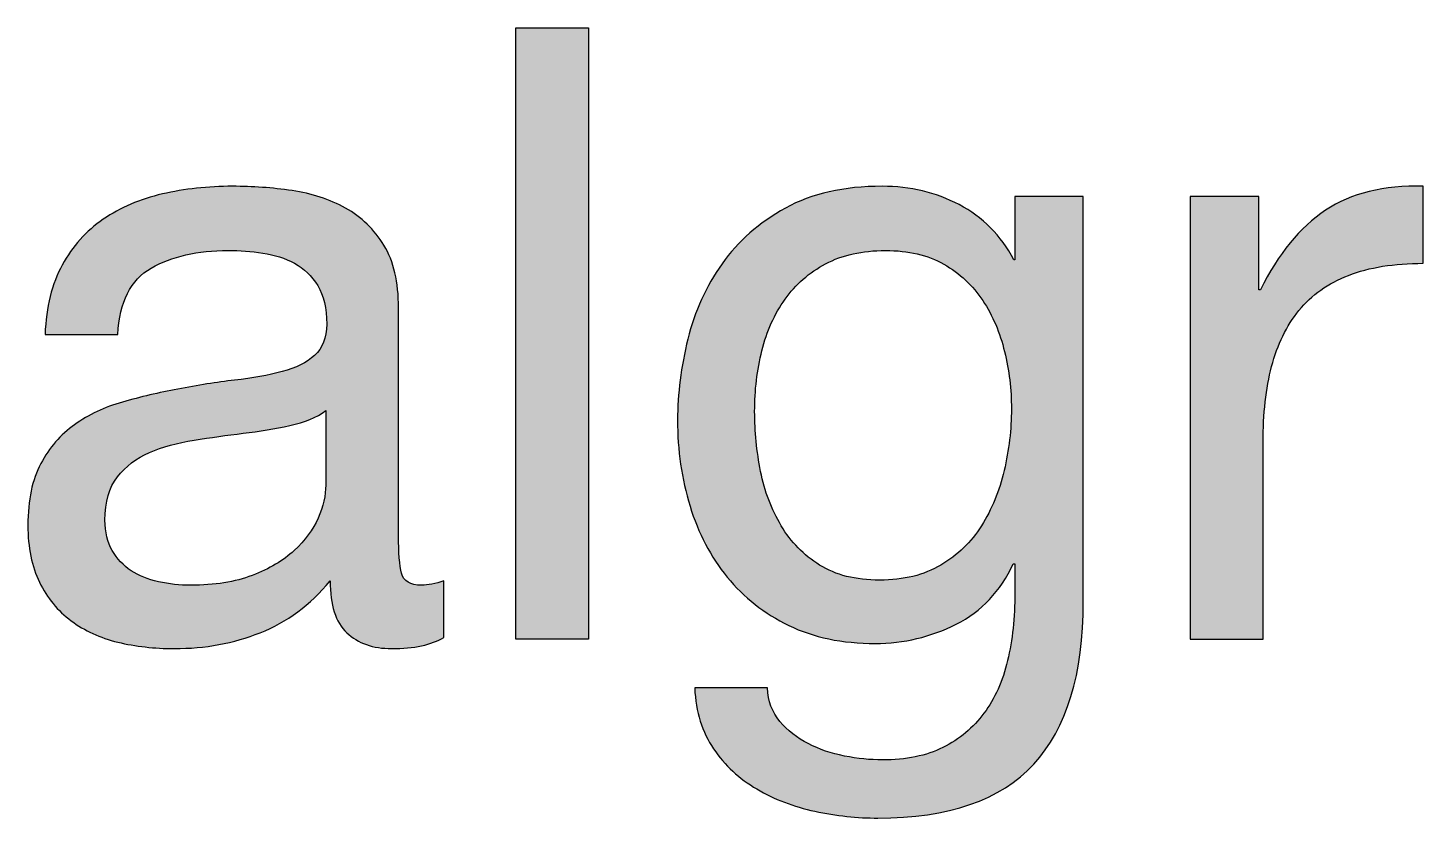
# Paper-space layout 'A0mask' of a CAD drawing. Extents: x 0 to 1153, y 0 to 810.
# Drawn here: x 1034.95 to 1041.67, y 63.68 to 67.48 of the extents above; entities that cross this region are included whole.
import ezdxf
from ezdxf.enums import TextEntityAlignment as Align

# ---------------------------------------------------------------- set-up
doc = ezdxf.new("R2010")
doc.units = 0
doc.layers.get('0').update_dxf_attribs({"linetype": 'CONTINUOUS'})
doc.layers.get('Defpoints').update_dxf_attribs({"linetype": 'CONTINUOUS'})
doc.layers.add('JPP_Mask', color=7, linetype='CONTINUOUS')
doc.styles.add('JPP', font='arial.ttf')

# ---------------------------------------------------------------- blocks, each defined once
blk = doc.blocks.new('A0mask')
at = {"true_color": 0x004a91}
blk.add_hatch(color=154, dxfattribs=at).paths.add_polyline_path([(1037.6489, 67.4828), (1037.2991, 67.4828), (1037.2991, 64.5412), (1037.6489, 64.5412)])
h = blk.add_hatch(color=154, dxfattribs=at)
edge = h.paths.add_edge_path()
edge.add_spline(control_points=[(1036.7344, 65.0396), (1036.7344, 65.0396), (1036.7344, 66.1357), (1036.7344, 66.1357), (1036.7344, 66.2592), (1036.7112, 66.3596), (1036.6643, 66.4365)], knot_values=[30, 30, 30, 30, 31, 31, 31, 32, 32, 32, 32], degree=3, periodic=0)
edge.add_spline(control_points=[(1036.6643, 66.4365), (1036.6175, 66.5132), (1036.5559, 66.573), (1036.4793, 66.6156)], knot_values=[29, 29, 29, 29, 30, 30, 30, 30], degree=3, periodic=0)
edge.add_spline(control_points=[(1036.4793, 66.6156), (1036.4021, 66.6582), (1036.3164, 66.6864), (1036.2218, 66.7001)], knot_values=[28, 28, 28, 28, 29, 29, 29, 29], degree=3, periodic=0)
edge.add_spline(control_points=[(1036.2218, 66.7001), (1036.1266, 66.7139), (1036.0315, 66.7207), (1035.9354, 66.7207)], knot_values=[27, 27, 27, 27, 28, 28, 28, 28], degree=3, periodic=0)
edge.add_spline(control_points=[(1035.9354, 66.7207), (1035.817, 66.7207), (1035.7044, 66.7084), (1035.5974, 66.6836)], knot_values=[26, 26, 26, 26, 27, 27, 27, 27], degree=3, periodic=0)
edge.add_spline(control_points=[(1035.5974, 66.6836), (1035.4904, 66.659), (1035.3953, 66.6182), (1035.3129, 66.5622)], knot_values=[25, 25, 25, 25, 26, 26, 26, 26], degree=3, periodic=0)
edge.add_spline(control_points=[(1035.3129, 66.5622), (1035.2305, 66.5058), (1035.1647, 66.4322), (1035.1155, 66.3416)], knot_values=[24, 24, 24, 24, 25, 25, 25, 25], degree=3, periodic=0)
edge.add_spline(control_points=[(1035.1155, 66.3416), (1035.0658, 66.2509), (1035.0384, 66.1397), (1035.0327, 66.0079)], knot_values=[23, 23, 23, 23, 24, 24, 24, 24], degree=3, periodic=0)
edge.add_spline(control_points=[(1035.0327, 66.0079), (1035.0327, 66.0079), (1035.383, 66.0079), (1035.383, 66.0079), (1035.3915, 66.1645), (1035.445, 66.2708), (1035.5439, 66.3271), (1035.6428, 66.3835), (1035.7664, 66.4116), (1035.9145, 66.4116)], knot_values=[20, 20, 20, 20, 21, 21, 21, 22, 22, 22, 23, 23, 23, 23], degree=3, periodic=0)
edge.add_spline(control_points=[(1035.9145, 66.4116), (1035.9695, 66.4116), (1036.0253, 66.4076), (1036.0816, 66.3993)], knot_values=[19, 19, 19, 19, 20, 20, 20, 20], degree=3, periodic=0)
edge.add_spline(control_points=[(1036.0816, 66.3993), (1036.1375, 66.391), (1036.1886, 66.3747), (1036.2341, 66.3499)], knot_values=[18, 18, 18, 18, 19, 19, 19, 19], degree=3, periodic=0)
edge.add_spline(control_points=[(1036.2341, 66.3499), (1036.279, 66.3252), (1036.3164, 66.2895), (1036.3453, 66.2429)], knot_values=[17, 17, 17, 17, 18, 18, 18, 18], degree=3, periodic=0)
edge.add_spline(control_points=[(1036.3453, 66.2429), (1036.3742, 66.196), (1036.3884, 66.1342), (1036.3884, 66.0573)], knot_values=[16, 16, 16, 16, 17, 17, 17, 17], degree=3, periodic=0)
edge.add_spline(control_points=[(1036.3884, 66.0573), (1036.3884, 65.9915), (1036.369, 65.9413), (1036.3306, 65.907), (1036.2923, 65.8727), (1036.2402, 65.8464), (1036.1739, 65.8287)], knot_values=[14, 14, 14, 14, 15, 15, 15, 16, 16, 16, 16], degree=3, periodic=0)
edge.add_spline(control_points=[(1036.1739, 65.8287), (1036.1082, 65.8107), (1036.0319, 65.797), (1035.9453, 65.7875)], knot_values=[13, 13, 13, 13, 14, 14, 14, 14], degree=3, periodic=0)
edge.add_spline(control_points=[(1035.9453, 65.7875), (1035.8592, 65.7778), (1035.7678, 65.7634), (1035.6717, 65.7442)], knot_values=[12, 12, 12, 12, 13, 13, 13, 13], degree=3, periodic=0)
edge.add_spline(control_points=[(1035.6717, 65.7442), (1035.5808, 65.7279), (1035.4923, 65.707), (1035.4057, 65.6824), (1035.3191, 65.6578), (1035.2424, 65.6214), (1035.1752, 65.5733)], knot_values=[10, 10, 10, 10, 11, 11, 11, 12, 12, 12, 12], degree=3, periodic=0)
edge.add_spline(control_points=[(1035.1752, 65.5733), (1035.1075, 65.5253), (1035.0535, 65.4625), (1035.0123, 65.3859)], knot_values=[9, 9, 9, 9, 10, 10, 10, 10], degree=3, periodic=0)
edge.add_spline(control_points=[(1035.0123, 65.3859), (1034.9711, 65.3089), (1034.9503, 65.21), (1034.9503, 65.0891)], knot_values=[8, 8, 8, 8, 9, 9, 9, 9], degree=3, periodic=0)
edge.add_spline(control_points=[(1034.9503, 65.0891), (1034.9503, 64.9821), (1034.9693, 64.8907), (1035.0062, 64.8152)], knot_values=[7, 7, 7, 7, 8, 8, 8, 8], degree=3, periodic=0)
edge.add_spline(control_points=[(1035.0062, 64.8152), (1035.0431, 64.7395), (1035.0937, 64.6777), (1035.1586, 64.6297)], knot_values=[6, 6, 6, 6, 7, 7, 7, 7], degree=3, periodic=0)
edge.add_spline(control_points=[(1035.1586, 64.6297), (1035.223, 64.5816), (1035.2978, 64.5473), (1035.383, 64.5267), (1035.4682, 64.5061), (1035.5591, 64.4959), (1035.6551, 64.4959)], knot_values=[4, 4, 4, 4, 5, 5, 5, 6, 6, 6, 6], degree=3, periodic=0)
edge.add_spline(control_points=[(1035.6551, 64.4959), (1035.8033, 64.4959), (1035.9415, 64.5213), (1036.0689, 64.5722)], knot_values=[3, 3, 3, 3, 4, 4, 4, 4], degree=3, periodic=0)
edge.add_spline(control_points=[(1036.0689, 64.5722), (1036.1967, 64.6228), (1036.3089, 64.7059), (1036.4049, 64.8214)], knot_values=[2, 2, 2, 2, 3, 3, 3, 3], degree=3, periodic=0)
edge.add_spline(control_points=[(1036.4049, 64.8214), (1036.4049, 64.7059), (1036.4315, 64.6228), (1036.4854, 64.5722)], knot_values=[1, 1, 1, 1, 2, 2, 2, 2], degree=3, periodic=0)
edge.add_spline(control_points=[(1036.4854, 64.5722), (1036.5389, 64.5213), (1036.6109, 64.4959), (1036.7017, 64.4959)], knot_values=[0, 0, 0, 0, 1, 1, 1, 1], degree=3, periodic=0)
edge.add_spline(control_points=[(1036.7017, 64.4959), (1036.8087, 64.4959), (1036.8925, 64.5137), (1036.9526, 64.5494)], knot_values=[36, 36, 36, 36, 37, 37, 37, 37], degree=3, periodic=0)
edge.add_spline(control_points=[(1036.9526, 64.5494), (1036.9526, 64.5494), (1036.9526, 64.8214), (1036.9526, 64.8214), (1036.9114, 64.8077), (1036.8759, 64.8008), (1036.8456, 64.8008)], knot_values=[34, 34, 34, 34, 35, 35, 35, 36, 36, 36, 36], degree=3, periodic=0)
edge.add_spline(control_points=[(1036.8456, 64.8008), (1036.7907, 64.8008), (1036.7585, 64.82), (1036.7491, 64.8583)], knot_values=[33, 33, 33, 33, 34, 34, 34, 34], degree=3, periodic=0)
edge.add_spline(control_points=[(1036.7491, 64.8583), (1036.7391, 64.8969), (1036.7344, 64.9572), (1036.7344, 65.0396)], knot_values=[32, 32, 32, 32, 33, 33, 33, 33], degree=3, periodic=0)
edge = h.paths.add_edge_path(flags=16)
edge.add_spline(control_points=[(1036.3841, 65.6412), (1036.3841, 65.6412), (1036.3841, 65.2827), (1036.3841, 65.2827), (1036.3841, 65.2334), (1036.3718, 65.1804), (1036.3472, 65.1241), (1036.3226, 65.0678), (1036.2838, 65.0157), (1036.2317, 64.9676), (1036.1796, 64.9196), (1036.1124, 64.8796), (1036.03, 64.8481)], knot_values=[10, 10, 10, 10, 11, 11, 11, 12, 12, 12, 13, 13, 13, 14, 14, 14, 14], degree=3, periodic=0)
edge.add_spline(control_points=[(1036.03, 64.8481), (1035.9477, 64.8164), (1035.8488, 64.8008), (1035.7333, 64.8008)], knot_values=[9, 9, 9, 9, 10, 10, 10, 10], degree=3, periodic=0)
edge.add_spline(control_points=[(1035.7333, 64.8008), (1035.6812, 64.8008), (1035.6296, 64.8062), (1035.5789, 64.8171)], knot_values=[8, 8, 8, 8, 9, 9, 9, 9], degree=3, periodic=0)
edge.add_spline(control_points=[(1035.5789, 64.8171), (1035.5278, 64.8282), (1035.4843, 64.846), (1035.4469, 64.8708)], knot_values=[7, 7, 7, 7, 8, 8, 8, 8], degree=3, periodic=0)
edge.add_spline(control_points=[(1035.4469, 64.8708), (1035.4099, 64.8955), (1035.3797, 64.9276), (1035.3565, 64.9676)], knot_values=[6, 6, 6, 6, 7, 7, 7, 7], degree=3, periodic=0)
edge.add_spline(control_points=[(1035.3565, 64.9676), (1035.3328, 65.0074), (1035.3214, 65.0562), (1035.3214, 65.1139)], knot_values=[5, 5, 5, 5, 6, 6, 6, 6], degree=3, periodic=0)
edge.add_spline(control_points=[(1035.3214, 65.1139), (1035.3214, 65.2017), (1035.3413, 65.2711), (1035.3811, 65.322)], knot_values=[4, 4, 4, 4, 5, 5, 5, 5], degree=3, periodic=0)
edge.add_spline(control_points=[(1035.3811, 65.322), (1035.4208, 65.3726), (1035.4724, 65.4119), (1035.5354, 65.4393)], knot_values=[3, 3, 3, 3, 4, 4, 4, 4], degree=3, periodic=0)
edge.add_spline(control_points=[(1035.5354, 65.4393), (1035.5988, 65.4668), (1035.6703, 65.4867), (1035.7498, 65.499)], knot_values=[2, 2, 2, 2, 3, 3, 3, 3], degree=3, periodic=0)
edge.add_spline(control_points=[(1035.7498, 65.499), (1035.8293, 65.5115), (1035.9084, 65.5224), (1035.9865, 65.5321)], knot_values=[1, 1, 1, 1, 2, 2, 2, 2], degree=3, periodic=0)
edge.add_spline(control_points=[(1035.9865, 65.5321), (1036.0651, 65.5416), (1036.1399, 65.5539), (1036.2113, 65.5691)], knot_values=[0, 0, 0, 0, 1, 1, 1, 1], degree=3, periodic=0)
edge.add_spline(control_points=[(1036.2113, 65.5691), (1036.2828, 65.5842), (1036.3401, 65.6083), (1036.3841, 65.6412)], knot_values=[14, 14, 14, 14, 15, 15, 15, 15], degree=3, periodic=0)
h = blk.add_hatch(color=154, dxfattribs=at)
edge = h.paths.add_edge_path(flags=16)
edge.add_spline(control_points=[(1039.3445, 64.8976), (1039.4254, 64.9456), (1039.4908, 65.0088), (1039.54, 65.0872), (1039.5897, 65.1653), (1039.6262, 65.254), (1039.6493, 65.3527), (1039.6725, 65.4517), (1039.6844, 65.5506), (1039.6844, 65.6495), (1039.6844, 65.7428), (1039.6735, 65.8348), (1039.6512, 65.9255), (1039.6295, 66.0161), (1039.5944, 66.0978), (1039.5462, 66.1707), (1039.4983, 66.2433), (1039.4359, 66.3018), (1039.3587, 66.3458), (1039.282, 66.3896), (1039.1883, 66.4116), (1039.0785, 66.4116), (1038.9658, 66.4116), (1038.8697, 66.3903), (1038.7902, 66.3477), (1038.7107, 66.3051), (1038.6454, 66.2483), (1038.5947, 66.1768), (1038.5436, 66.1054), (1038.5067, 66.023), (1038.4835, 65.9295), (1038.4598, 65.8363), (1038.4484, 65.7387), (1038.4484, 65.6372), (1038.4484, 65.5409), (1038.4579, 65.4448), (1038.4773, 65.3487), (1038.4962, 65.2526), (1038.5294, 65.1653), (1038.5762, 65.0872), (1038.6226, 65.0088), (1038.6846, 64.9456), (1038.7613, 64.8976), (1038.8385, 64.8495), (1038.9346, 64.8254), (1039.0496, 64.8254), (1039.1651, 64.8254), (1039.2636, 64.8495), (1039.3445, 64.8976)], knot_values=[0, 0, 0, 0, 1, 1, 1, 2, 2, 2, 3, 3, 3, 4, 4, 4, 5, 5, 5, 6, 6, 6, 7, 7, 7, 8, 8, 8, 9, 9, 9, 10, 10, 10, 11, 11, 11, 12, 12, 12, 13, 13, 13, 14, 14, 14, 15, 15, 15, 16, 16, 16, 16], degree=3, periodic=0)
edge = h.paths.add_edge_path()
edge.add_spline(control_points=[(1039.7914, 63.9395), (1039.6323, 63.7665), (1039.3824, 63.6801), (1039.0416, 63.6801), (1038.9426, 63.6801), (1038.8418, 63.691), (1038.7386, 63.713), (1038.6359, 63.735), (1038.5422, 63.7708), (1038.4584, 63.8202), (1038.3746, 63.8695), (1038.3055, 63.9341), (1038.2506, 64.0138), (1038.1957, 64.0936), (1038.1654, 64.1909), (1038.1597, 64.3064), (1038.1597, 64.3064), (1038.51, 64.3064), (1038.51, 64.3064), (1038.5128, 64.2432), (1038.5327, 64.1897), (1038.5696, 64.1457), (1038.607, 64.1016), (1038.6525, 64.0659), (1038.7059, 64.0384), (1038.7594, 64.011), (1038.8177, 63.9911), (1038.8811, 63.9788), (1038.944, 63.9665), (1039.0046, 63.9601), (1039.0624, 63.9601), (1039.1774, 63.9601), (1039.2749, 63.9802), (1039.3549, 64.02), (1039.4344, 64.0597), (1039.5002, 64.1147), (1039.5523, 64.1847), (1039.6049, 64.2548), (1039.6422, 64.3393), (1039.6659, 64.4382), (1039.6891, 64.5371), (1039.7009, 64.6455), (1039.7009, 64.7636), (1039.7009, 64.7636), (1039.7009, 64.9037), (1039.7009, 64.9037), (1039.7009, 64.9037), (1039.6924, 64.9037), (1039.6924, 64.9037), (1039.6323, 64.7719), (1039.5409, 64.6751), (1039.4183, 64.6133), (1039.2962, 64.5516), (1039.1665, 64.5206), (1039.0292, 64.5206), (1038.8697, 64.5206), (1038.731, 64.5494), (1038.6132, 64.6072), (1038.4948, 64.6647), (1038.3959, 64.7423), (1038.3164, 64.8398), (1038.2368, 64.9374), (1038.1772, 65.0514), (1038.1374, 65.1818), (1038.0972, 65.3123), (1038.0773, 65.4502), (1038.0773, 65.5958), (1038.0773, 65.7222), (1038.0939, 65.8519), (1038.127, 65.9854), (1038.1597, 66.1184), (1038.2146, 66.2393), (1038.2918, 66.3477), (1038.3684, 66.4564), (1038.4702, 66.5456), (1038.5966, 66.6156), (1038.723, 66.6857), (1038.8782, 66.7207), (1039.0624, 66.7207), (1039.1968, 66.7207), (1039.3204, 66.6911), (1039.433, 66.6322), (1039.5457, 66.573), (1039.6333, 66.4845), (1039.6967, 66.3664), (1039.6967, 66.3664), (1039.7009, 66.3664), (1039.7009, 66.3664), (1039.7009, 66.3664), (1039.7009, 66.6713), (1039.7009, 66.6713), (1039.7009, 66.6713), (1040.0304, 66.6713), (1040.0304, 66.6713), (1040.0304, 66.6713), (1040.0304, 64.7224), (1040.0304, 64.7224), (1040.0304, 64.3736), (1039.9509, 64.1128), (1039.7914, 63.9395)], knot_values=[0, 0, 0, 0, 1, 1, 1, 2, 2, 2, 3, 3, 3, 4, 4, 4, 5, 5, 5, 6, 6, 6, 7, 7, 7, 8, 8, 8, 9, 9, 9, 10, 10, 10, 11, 11, 11, 12, 12, 12, 13, 13, 13, 14, 14, 14, 15, 15, 15, 16, 16, 16, 17, 17, 17, 18, 18, 18, 19, 19, 19, 20, 20, 20, 21, 21, 21, 22, 22, 22, 23, 23, 23, 24, 24, 24, 25, 25, 25, 26, 26, 26, 27, 27, 27, 28, 28, 28, 29, 29, 29, 30, 30, 30, 31, 31, 31, 32, 32, 32, 33, 33, 33, 33], degree=3, periodic=0)
h = blk.add_hatch(color=154, dxfattribs=at)
edge = h.paths.add_edge_path()
edge.add_spline(control_points=[(1040.9369, 65.8533), (1040.9643, 65.9591), (1041.0084, 66.049), (1041.0685, 66.1234)], knot_values=[7, 7, 7, 7, 8, 8, 8, 8], degree=3, periodic=0)
edge.add_spline(control_points=[(1041.0685, 66.1234), (1041.1291, 66.1974), (1041.2086, 66.2538), (1041.3075, 66.2921)], knot_values=[6, 6, 6, 6, 7, 7, 7, 7], degree=3, periodic=0)
edge.add_spline(control_points=[(1041.3075, 66.2921), (1041.4065, 66.3307), (1041.5257, 66.3499), (1041.6659, 66.3499)], knot_values=[5, 5, 5, 5, 6, 6, 6, 6], degree=3, periodic=0)
edge.add_spline(control_points=[(1041.6659, 66.3499), (1041.6659, 66.3499), (1041.6659, 66.7207), (1041.6659, 66.7207), (1041.4765, 66.7262), (1041.3198, 66.6878), (1041.1963, 66.6052)], knot_values=[3, 3, 3, 3, 4, 4, 4, 5, 5, 5, 5], degree=3, periodic=0)
edge.add_spline(control_points=[(1041.1963, 66.6052), (1041.0727, 66.5229), (1040.9681, 66.3953), (1040.8834, 66.222)], knot_values=[2, 2, 2, 2, 3, 3, 3, 3], degree=3, periodic=0)
edge.add_spline(control_points=[(1040.8749, 66.222), (1040.8749, 66.222), (1040.8749, 66.3344), (1040.8749, 66.4467)], knot_values=[0.5, 0.5, 0.5, 0.5, 1, 1, 1, 1], degree=3, periodic=0)
edge.add_spline(control_points=[(1040.8749, 66.4467), (1040.8749, 66.559), (1040.8749, 66.6713), (1040.8749, 66.6713), (1040.8749, 66.6713), (1040.8543, 66.6713), (1040.8234, 66.6713)], knot_values=[12.749965, 12.749965, 12.749965, 12.749965, 13.249965, 13.249965, 13.249965, 13.5, 13.5, 13.5, 13.5], degree=3, periodic=0)
edge.add_spline(control_points=[(1040.8234, 66.6713), (1040.7925, 66.6713), (1040.7513, 66.6713), (1040.7101, 66.6713)], knot_values=[12.49997, 12.49997, 12.49997, 12.49997, 12.749965, 12.749965, 12.749965, 12.749965], degree=3, periodic=0)
edge.add_spline(control_points=[(1040.7101, 66.6713), (1040.6895, 66.6713), (1040.6689, 66.6713), (1040.6496, 66.6713)], knot_values=[12.374973, 12.374973, 12.374973, 12.374973, 12.49997, 12.49997, 12.49997, 12.49997], degree=3, periodic=0)
edge.add_spline(control_points=[(1040.6496, 66.6713), (1040.6303, 66.6713), (1040.6123, 66.6713), (1040.5969, 66.6713)], knot_values=[12.249975, 12.249975, 12.249975, 12.249975, 12.374973, 12.374973, 12.374973, 12.374973], degree=3, periodic=0)
edge.add_spline(control_points=[(1040.5969, 66.6713), (1040.5892, 66.6713), (1040.5821, 66.6713), (1040.5758, 66.6713)], knot_values=[12.187476, 12.187476, 12.187476, 12.187476, 12.249975, 12.249975, 12.249975, 12.249975], degree=3, periodic=0)
edge.add_spline(control_points=[(1040.5454, 66.6713), (1040.5454, 66.6713), (1040.5454, 66.6713), (1040.5454, 66.6713), (1040.5454, 66.6713), (1040.5454, 66.6713), (1040.5454, 66.6713)], knot_values=[11.99998, 11.99998, 11.99998, 11.99998, 12.001425, 12.001425, 12.001425, 12.001445, 12.001445, 12.001445, 12.001445], degree=3, periodic=0)
edge.add_spline(control_points=[(1040.5454, 66.6713), (1040.5454, 66.6712), (1040.5454, 66.1387), (1040.5454, 65.6062)], knot_values=[11.49999, 11.49999, 11.49999, 11.49999, 11.99998, 11.99998, 11.99998, 11.99998], degree=3, periodic=0)
edge.add_spline(control_points=[(1040.5454, 65.6062), (1040.5454, 65.0737), (1040.5454, 64.5412), (1040.5454, 64.5412), (1040.5454, 64.5412), (1040.5454, 64.5412), (1040.5454, 64.5412)], knot_values=[10.999023, 10.999023, 10.999023, 10.999023, 11.499013, 11.499013, 11.499013, 11.49999, 11.49999, 11.49999, 11.49999], degree=3, periodic=0)
edge.add_spline(control_points=[(1040.5605, 64.5412), (1040.5653, 64.5412), (1040.5711, 64.5412), (1040.5777, 64.5412)], knot_values=[10.812504, 10.812504, 10.812504, 10.812504, 10.875002, 10.875002, 10.875002, 10.875002], degree=3, periodic=0)
edge.add_spline(control_points=[(1040.5777, 64.5412), (1040.5844, 64.5412), (1040.5919, 64.5412), (1040.6001, 64.5412)], knot_values=[10.750005, 10.750005, 10.750005, 10.750005, 10.812504, 10.812504, 10.812504, 10.812504], degree=3, periodic=0)
edge.add_spline(control_points=[(1040.6001, 64.5412), (1040.6166, 64.5412), (1040.6357, 64.5412), (1040.6562, 64.5412)], knot_values=[10.625008, 10.625008, 10.625008, 10.625008, 10.750005, 10.750005, 10.750005, 10.750005], degree=3, periodic=0)
edge.add_spline(control_points=[(1040.6562, 64.5412), (1040.6768, 64.5412), (1040.6987, 64.5412), (1040.7206, 64.5412)], knot_values=[10.50001, 10.50001, 10.50001, 10.50001, 10.625008, 10.625008, 10.625008, 10.625008], degree=3, periodic=0)
edge.add_spline(control_points=[(1040.7206, 64.5412), (1040.7643, 64.5412), (1040.8081, 64.5412), (1040.841, 64.5412)], knot_values=[10.250015, 10.250015, 10.250015, 10.250015, 10.50001, 10.50001, 10.50001, 10.50001], degree=3, periodic=0)
edge.add_spline(control_points=[(1040.841, 64.5412), (1040.8738, 64.5412), (1040.8957, 64.5412), (1040.8957, 64.5412), (1040.8957, 64.5412), (1040.8957, 64.5412), (1040.8957, 64.5412)], knot_values=[9.999532, 9.999532, 9.999532, 9.999532, 10.249547, 10.249547, 10.249547, 10.250015, 10.250015, 10.250015, 10.250015], degree=3, periodic=0)
edge.add_spline(control_points=[(1040.8957, 64.5518), (1040.8957, 64.5553), (1040.8957, 64.5595), (1040.8957, 64.5646)], knot_values=[9.906272, 9.906272, 9.906272, 9.906272, 9.937521, 9.937521, 9.937521, 9.937521], degree=3, periodic=0)
edge.add_spline(control_points=[(1040.8957, 64.5646), (1040.8957, 64.5696), (1040.8957, 64.5754), (1040.8957, 64.5819)], knot_values=[9.875022, 9.875022, 9.875022, 9.875022, 9.906272, 9.906272, 9.906272, 9.906272], degree=3, periodic=0)
edge.add_spline(control_points=[(1040.8957, 64.5819), (1040.8957, 64.5948), (1040.8957, 64.6105), (1040.8957, 64.6286)], knot_values=[9.812524, 9.812524, 9.812524, 9.812524, 9.875022, 9.875022, 9.875022, 9.875022], degree=3, periodic=0)
edge.add_spline(control_points=[(1040.8957, 64.6286), (1040.8957, 64.6466), (1040.8957, 64.667), (1040.8957, 64.6892)], knot_values=[9.750025, 9.750025, 9.750025, 9.750025, 9.812524, 9.812524, 9.812524, 9.812524], degree=3, periodic=0)
edge.add_spline(control_points=[(1040.8957, 64.6892), (1040.8957, 64.7336), (1040.8957, 64.7854), (1040.8957, 64.841)], knot_values=[9.625027, 9.625027, 9.625027, 9.625027, 9.750025, 9.750025, 9.750025, 9.750025], degree=3, periodic=0)
edge.add_spline(control_points=[(1040.8957, 64.841), (1040.8957, 64.8965), (1040.8957, 64.9557), (1040.8957, 65.0149)], knot_values=[9.50003, 9.50003, 9.50003, 9.50003, 9.625027, 9.625027, 9.625027, 9.625027], degree=3, periodic=0)
edge.add_spline(control_points=[(1040.8957, 65.0149), (1040.8957, 65.1334), (1040.8957, 65.2519), (1040.8957, 65.3407)], knot_values=[9.250035, 9.250035, 9.250035, 9.250035, 9.50003, 9.50003, 9.50003, 9.50003], degree=3, periodic=0)
edge.add_spline(control_points=[(1040.8957, 65.3407), (1040.8957, 65.4296), (1040.8957, 65.4888), (1040.8957, 65.4888), (1040.8957, 65.6261), (1040.9094, 65.7477), (1040.9369, 65.8533)], knot_values=[8, 8, 8, 8, 8.250035, 8.250035, 8.250035, 9.250035, 9.250035, 9.250035, 9.250035], degree=3, periodic=0)
at = {"layer": 'Defpoints', "color": 154, "true_color": 0x004a91}
blk.add_lwpolyline([(1037.6489, 67.4828), (1037.6489, 64.5412), (1037.2991, 64.5412), (1037.2991, 67.4828), (1037.6489, 67.4828)], dxfattribs=at)
for points, knots in [([(1036.7017, 64.4959), (1036.6109, 64.4959), (1036.5389, 64.5213), (1036.4854, 64.5722), (1036.4315, 64.6228), (1036.4049, 64.7059), (1036.4049, 64.8214), (1036.3089, 64.7059), (1036.1967, 64.6228), (1036.0689, 64.5722), (1035.9415, 64.5213), (1035.8033, 64.4959), (1035.6551, 64.4959), (1035.5591, 64.4959), (1035.4682, 64.5061), (1035.383, 64.5267), (1035.2978, 64.5473), (1035.223, 64.5816), (1035.1586, 64.6297), (1035.0937, 64.6777), (1035.0431, 64.7395), (1035.0062, 64.8152), (1034.9693, 64.8907), (1034.9503, 64.9821), (1034.9503, 65.0891), (1034.9503, 65.21), (1034.9711, 65.3089), (1035.0123, 65.3859), (1035.0535, 65.4625), (1035.1075, 65.5253), (1035.1752, 65.5733), (1035.2424, 65.6214), (1035.3191, 65.6578), (1035.4057, 65.6824), (1035.4923, 65.707), (1035.5808, 65.7279), (1035.6717, 65.7442), (1035.7678, 65.7634), (1035.8592, 65.7778), (1035.9453, 65.7875), (1036.0319, 65.797), (1036.1082, 65.8107), (1036.1739, 65.8287), (1036.2402, 65.8464), (1036.2923, 65.8727), (1036.3306, 65.907), (1036.369, 65.9413), (1036.3884, 65.9915), (1036.3884, 66.0573), (1036.3884, 66.1342), (1036.3742, 66.196), (1036.3453, 66.2429), (1036.3164, 66.2895), (1036.279, 66.3252), (1036.2341, 66.3499), (1036.1886, 66.3747), (1036.1375, 66.391), (1036.0816, 66.3993), (1036.0253, 66.4076), (1035.9695, 66.4116), (1035.9145, 66.4116), (1035.7664, 66.4116), (1035.6428, 66.3835), (1035.5439, 66.3271), (1035.445, 66.2708), (1035.3915, 66.1645), (1035.383, 66.0079), (1035.383, 66.0079), (1035.0327, 66.0079), (1035.0327, 66.0079), (1035.0384, 66.1397), (1035.0658, 66.2509), (1035.1155, 66.3416), (1035.1647, 66.4322), (1035.2305, 66.5058), (1035.3129, 66.5622), (1035.3953, 66.6182), (1035.4904, 66.659), (1035.5974, 66.6836), (1035.7044, 66.7084), (1035.817, 66.7207), (1035.9354, 66.7207), (1036.0315, 66.7207), (1036.1266, 66.7139), (1036.2218, 66.7001), (1036.3164, 66.6864), (1036.4021, 66.6582), (1036.4793, 66.6156), (1036.5559, 66.573), (1036.6175, 66.5132), (1036.6643, 66.4365), (1036.7112, 66.3596), (1036.7344, 66.2592), (1036.7344, 66.1357), (1036.7344, 66.1357), (1036.7344, 65.0396), (1036.7344, 65.0396), (1036.7344, 64.9572), (1036.7391, 64.8969), (1036.7491, 64.8583), (1036.7585, 64.82), (1036.7907, 64.8008), (1036.8456, 64.8008), (1036.8759, 64.8008), (1036.9114, 64.8077), (1036.9526, 64.8214), (1036.9526, 64.8214), (1036.9526, 64.5494), (1036.9526, 64.5494), (1036.8925, 64.5137), (1036.8087, 64.4959), (1036.7017, 64.4959)], [0, 0, 0, 0, 1, 1, 1, 2, 2, 2, 3, 3, 3, 4, 4, 4, 5, 5, 5, 6, 6, 6, 7, 7, 7, 8, 8, 8, 9, 9, 9, 10, 10, 10, 11, 11, 11, 12, 12, 12, 13, 13, 13, 14, 14, 14, 15, 15, 15, 16, 16, 16, 17, 17, 17, 18, 18, 18, 19, 19, 19, 20, 20, 20, 21, 21, 21, 22, 22, 22, 23, 23, 23, 24, 24, 24, 25, 25, 25, 26, 26, 26, 27, 27, 27, 28, 28, 28, 29, 29, 29, 30, 30, 30, 31, 31, 31, 32, 32, 32, 33, 33, 33, 34, 34, 34, 35, 35, 35, 36, 36, 36, 37, 37, 37, 37]), ([(1039.7914, 63.9395), (1039.6323, 63.7665), (1039.3824, 63.6801), (1039.0416, 63.6801), (1038.9426, 63.6801), (1038.8418, 63.691), (1038.7386, 63.713), (1038.6359, 63.735), (1038.5422, 63.7708), (1038.4584, 63.8202), (1038.3746, 63.8695), (1038.3055, 63.9341), (1038.2506, 64.0138), (1038.1957, 64.0936), (1038.1654, 64.1909), (1038.1597, 64.3064), (1038.1597, 64.3064), (1038.51, 64.3064), (1038.51, 64.3064), (1038.5128, 64.2432), (1038.5327, 64.1897), (1038.5696, 64.1457), (1038.607, 64.1016), (1038.6525, 64.0659), (1038.7059, 64.0384), (1038.7594, 64.011), (1038.8177, 63.9911), (1038.8811, 63.9788), (1038.944, 63.9665), (1039.0046, 63.9601), (1039.0624, 63.9601), (1039.1774, 63.9601), (1039.2749, 63.9802), (1039.3549, 64.02), (1039.4344, 64.0597), (1039.5002, 64.1147), (1039.5523, 64.1847), (1039.6049, 64.2548), (1039.6422, 64.3393), (1039.6659, 64.4382), (1039.6891, 64.5371), (1039.7009, 64.6455), (1039.7009, 64.7636), (1039.7009, 64.7636), (1039.7009, 64.9037), (1039.7009, 64.9037), (1039.7009, 64.9037), (1039.6924, 64.9037), (1039.6924, 64.9037), (1039.6323, 64.7719), (1039.5409, 64.6751), (1039.4183, 64.6133), (1039.2962, 64.5516), (1039.1665, 64.5206), (1039.0292, 64.5206), (1038.8697, 64.5206), (1038.731, 64.5494), (1038.6132, 64.6072), (1038.4948, 64.6647), (1038.3959, 64.7423), (1038.3164, 64.8398), (1038.2368, 64.9374), (1038.1772, 65.0514), (1038.1374, 65.1818), (1038.0972, 65.3123), (1038.0773, 65.4502), (1038.0773, 65.5958), (1038.0773, 65.7222), (1038.0939, 65.8519), (1038.127, 65.9854), (1038.1597, 66.1184), (1038.2146, 66.2393), (1038.2918, 66.3477), (1038.3684, 66.4564), (1038.4702, 66.5456), (1038.5966, 66.6156), (1038.723, 66.6857), (1038.8782, 66.7207), (1039.0624, 66.7207), (1039.1968, 66.7207), (1039.3204, 66.6911), (1039.433, 66.6322), (1039.5457, 66.573), (1039.6333, 66.4845), (1039.6967, 66.3664), (1039.6967, 66.3664), (1039.7009, 66.3664), (1039.7009, 66.3664), (1039.7009, 66.3664), (1039.7009, 66.6713), (1039.7009, 66.6713), (1039.7009, 66.6713), (1040.0304, 66.6713), (1040.0304, 66.6713), (1040.0304, 66.6713), (1040.0304, 64.7224), (1040.0304, 64.7224), (1040.0304, 64.3736), (1039.9509, 64.1128), (1039.7914, 63.9395)], [0, 0, 0, 0, 1, 1, 1, 2, 2, 2, 3, 3, 3, 4, 4, 4, 5, 5, 5, 6, 6, 6, 7, 7, 7, 8, 8, 8, 9, 9, 9, 10, 10, 10, 11, 11, 11, 12, 12, 12, 13, 13, 13, 14, 14, 14, 15, 15, 15, 16, 16, 16, 17, 17, 17, 18, 18, 18, 19, 19, 19, 20, 20, 20, 21, 21, 21, 22, 22, 22, 23, 23, 23, 24, 24, 24, 25, 25, 25, 26, 26, 26, 27, 27, 27, 28, 28, 28, 29, 29, 29, 30, 30, 30, 31, 31, 31, 32, 32, 32, 33, 33, 33, 33]), ([(1040.8749, 66.6713), (1040.8749, 66.6713), (1040.8749, 66.222), (1040.8749, 66.222), (1040.8749, 66.222), (1040.8834, 66.222), (1040.8834, 66.222), (1040.9681, 66.3953), (1041.0727, 66.5229), (1041.1963, 66.6052), (1041.3198, 66.6878), (1041.4765, 66.7262), (1041.6659, 66.7207), (1041.6659, 66.7207), (1041.6659, 66.3499), (1041.6659, 66.3499), (1041.5257, 66.3499), (1041.4065, 66.3307), (1041.3075, 66.2921), (1041.2086, 66.2538), (1041.1291, 66.1974), (1041.0685, 66.1234), (1041.0084, 66.049), (1040.9643, 65.9591), (1040.9369, 65.8533), (1040.9094, 65.7477), (1040.8957, 65.6261), (1040.8957, 65.4888), (1040.8957, 65.4888), (1040.8957, 64.5412), (1040.8957, 64.5412), (1040.8957, 64.5412), (1040.5454, 64.5412), (1040.5454, 64.5412), (1040.5454, 64.5412), (1040.5454, 66.6713), (1040.5454, 66.6713), (1040.5454, 66.6713), (1040.8749, 66.6713), (1040.8749, 66.6713)], [0, 0, 0, 0, 1, 1, 1, 2, 2, 2, 3, 3, 3, 4, 4, 4, 5, 5, 5, 6, 6, 6, 7, 7, 7, 8, 8, 8, 9, 9, 9, 10, 10, 10, 11, 11, 11, 12, 12, 12, 13, 13, 13, 13]), ([(1039.3445, 64.8976), (1039.4254, 64.9456), (1039.4908, 65.0088), (1039.54, 65.0872), (1039.5897, 65.1653), (1039.6262, 65.254), (1039.6493, 65.3527), (1039.6725, 65.4517), (1039.6844, 65.5506), (1039.6844, 65.6495), (1039.6844, 65.7428), (1039.6735, 65.8348), (1039.6512, 65.9255), (1039.6295, 66.0161), (1039.5944, 66.0978), (1039.5462, 66.1707), (1039.4983, 66.2433), (1039.4359, 66.3018), (1039.3587, 66.3458), (1039.282, 66.3896), (1039.1883, 66.4116), (1039.0785, 66.4116), (1038.9658, 66.4116), (1038.8697, 66.3903), (1038.7902, 66.3477), (1038.7107, 66.3051), (1038.6454, 66.2483), (1038.5947, 66.1768), (1038.5436, 66.1054), (1038.5067, 66.023), (1038.4835, 65.9295), (1038.4598, 65.8363), (1038.4484, 65.7387), (1038.4484, 65.6372), (1038.4484, 65.5409), (1038.4579, 65.4448), (1038.4773, 65.3487), (1038.4962, 65.2526), (1038.5294, 65.1653), (1038.5762, 65.0872), (1038.6226, 65.0088), (1038.6846, 64.9456), (1038.7613, 64.8976), (1038.8385, 64.8495), (1038.9346, 64.8254), (1039.0496, 64.8254), (1039.1651, 64.8254), (1039.2636, 64.8495), (1039.3445, 64.8976)], [0, 0, 0, 0, 1, 1, 1, 2, 2, 2, 3, 3, 3, 4, 4, 4, 5, 5, 5, 6, 6, 6, 7, 7, 7, 8, 8, 8, 9, 9, 9, 10, 10, 10, 11, 11, 11, 12, 12, 12, 13, 13, 13, 14, 14, 14, 15, 15, 15, 16, 16, 16, 16]), ([(1036.2113, 65.5691), (1036.1399, 65.5539), (1036.0651, 65.5416), (1035.9865, 65.5321), (1035.9084, 65.5224), (1035.8293, 65.5115), (1035.7498, 65.499), (1035.6703, 65.4867), (1035.5988, 65.4668), (1035.5354, 65.4393), (1035.4724, 65.4119), (1035.4208, 65.3726), (1035.3811, 65.322), (1035.3413, 65.2711), (1035.3214, 65.2017), (1035.3214, 65.1139), (1035.3214, 65.0562), (1035.3328, 65.0074), (1035.3565, 64.9676), (1035.3797, 64.9276), (1035.4099, 64.8955), (1035.4469, 64.8708), (1035.4843, 64.846), (1035.5278, 64.8282), (1035.5789, 64.8171), (1035.6296, 64.8062), (1035.6812, 64.8008), (1035.7333, 64.8008), (1035.8488, 64.8008), (1035.9477, 64.8164), (1036.03, 64.8481), (1036.1124, 64.8796), (1036.1796, 64.9196), (1036.2317, 64.9676), (1036.2838, 65.0157), (1036.3226, 65.0678), (1036.3472, 65.1241), (1036.3718, 65.1804), (1036.3841, 65.2334), (1036.3841, 65.2827), (1036.3841, 65.2827), (1036.3841, 65.6412), (1036.3841, 65.6412), (1036.3401, 65.6083), (1036.2828, 65.5842), (1036.2113, 65.5691)], [0, 0, 0, 0, 1, 1, 1, 2, 2, 2, 3, 3, 3, 4, 4, 4, 5, 5, 5, 6, 6, 6, 7, 7, 7, 8, 8, 8, 9, 9, 9, 10, 10, 10, 11, 11, 11, 12, 12, 12, 13, 13, 13, 14, 14, 14, 15, 15, 15, 15])]:
    blk.add_open_spline(points, degree=3, knots=knots, dxfattribs=at)
at = {"color": 7, "style": 'JPP'}
for tag, p in [('Client', (1086, 115)), ('Project1', (1086, 90)), ('Project2', (1086, 82.5)), ('Project3', (1086, 75)), ('Title1', (1086, 57.5)), ('Title2', (1086, 50)), ('Title3', (1086, 42.5)), ('Status', (978, 7.5))]:
    blk.add_attdef(tag, text='', height=3.5, dxfattribs=at).set_placement(p, align=Align.MIDDLE_LEFT)
at = {"color": 2, "style": 'JPP'}
for tag, p in [('Scale', (1005.5, 25)), ('Checked', (1095.5, 25)), ('Drawn', (1050.5, 25)), ('Date', (1140.5, 25))]:
    blk.add_attdef(tag, text='', height=2, dxfattribs=at).set_placement(p, align=Align.MIDDLE_CENTER)
at = {"color": 6, "style": 'JPP'}
for tag, p in [('Ref', (1068, 7.5)), ('DrgNo.', (1110, 7.5))]:
    blk.add_attdef(tag, text='', height=4, dxfattribs=at).set_placement(p, align=Align.MIDDLE_LEFT)
blk.add_attdef('Rev', text='', height=4, dxfattribs=at).set_placement((1144.2747, 7.5), align=Align.MIDDLE_CENTER)

psp = doc.layouts.new('A0mask')

# ---------------------------------------------------------------- block references
at = {"layer": 'JPP_Mask'}
psp.add_blockref('A0mask', (0, 0), dxfattribs=at)

doc.saveas('drawing.dxf')
